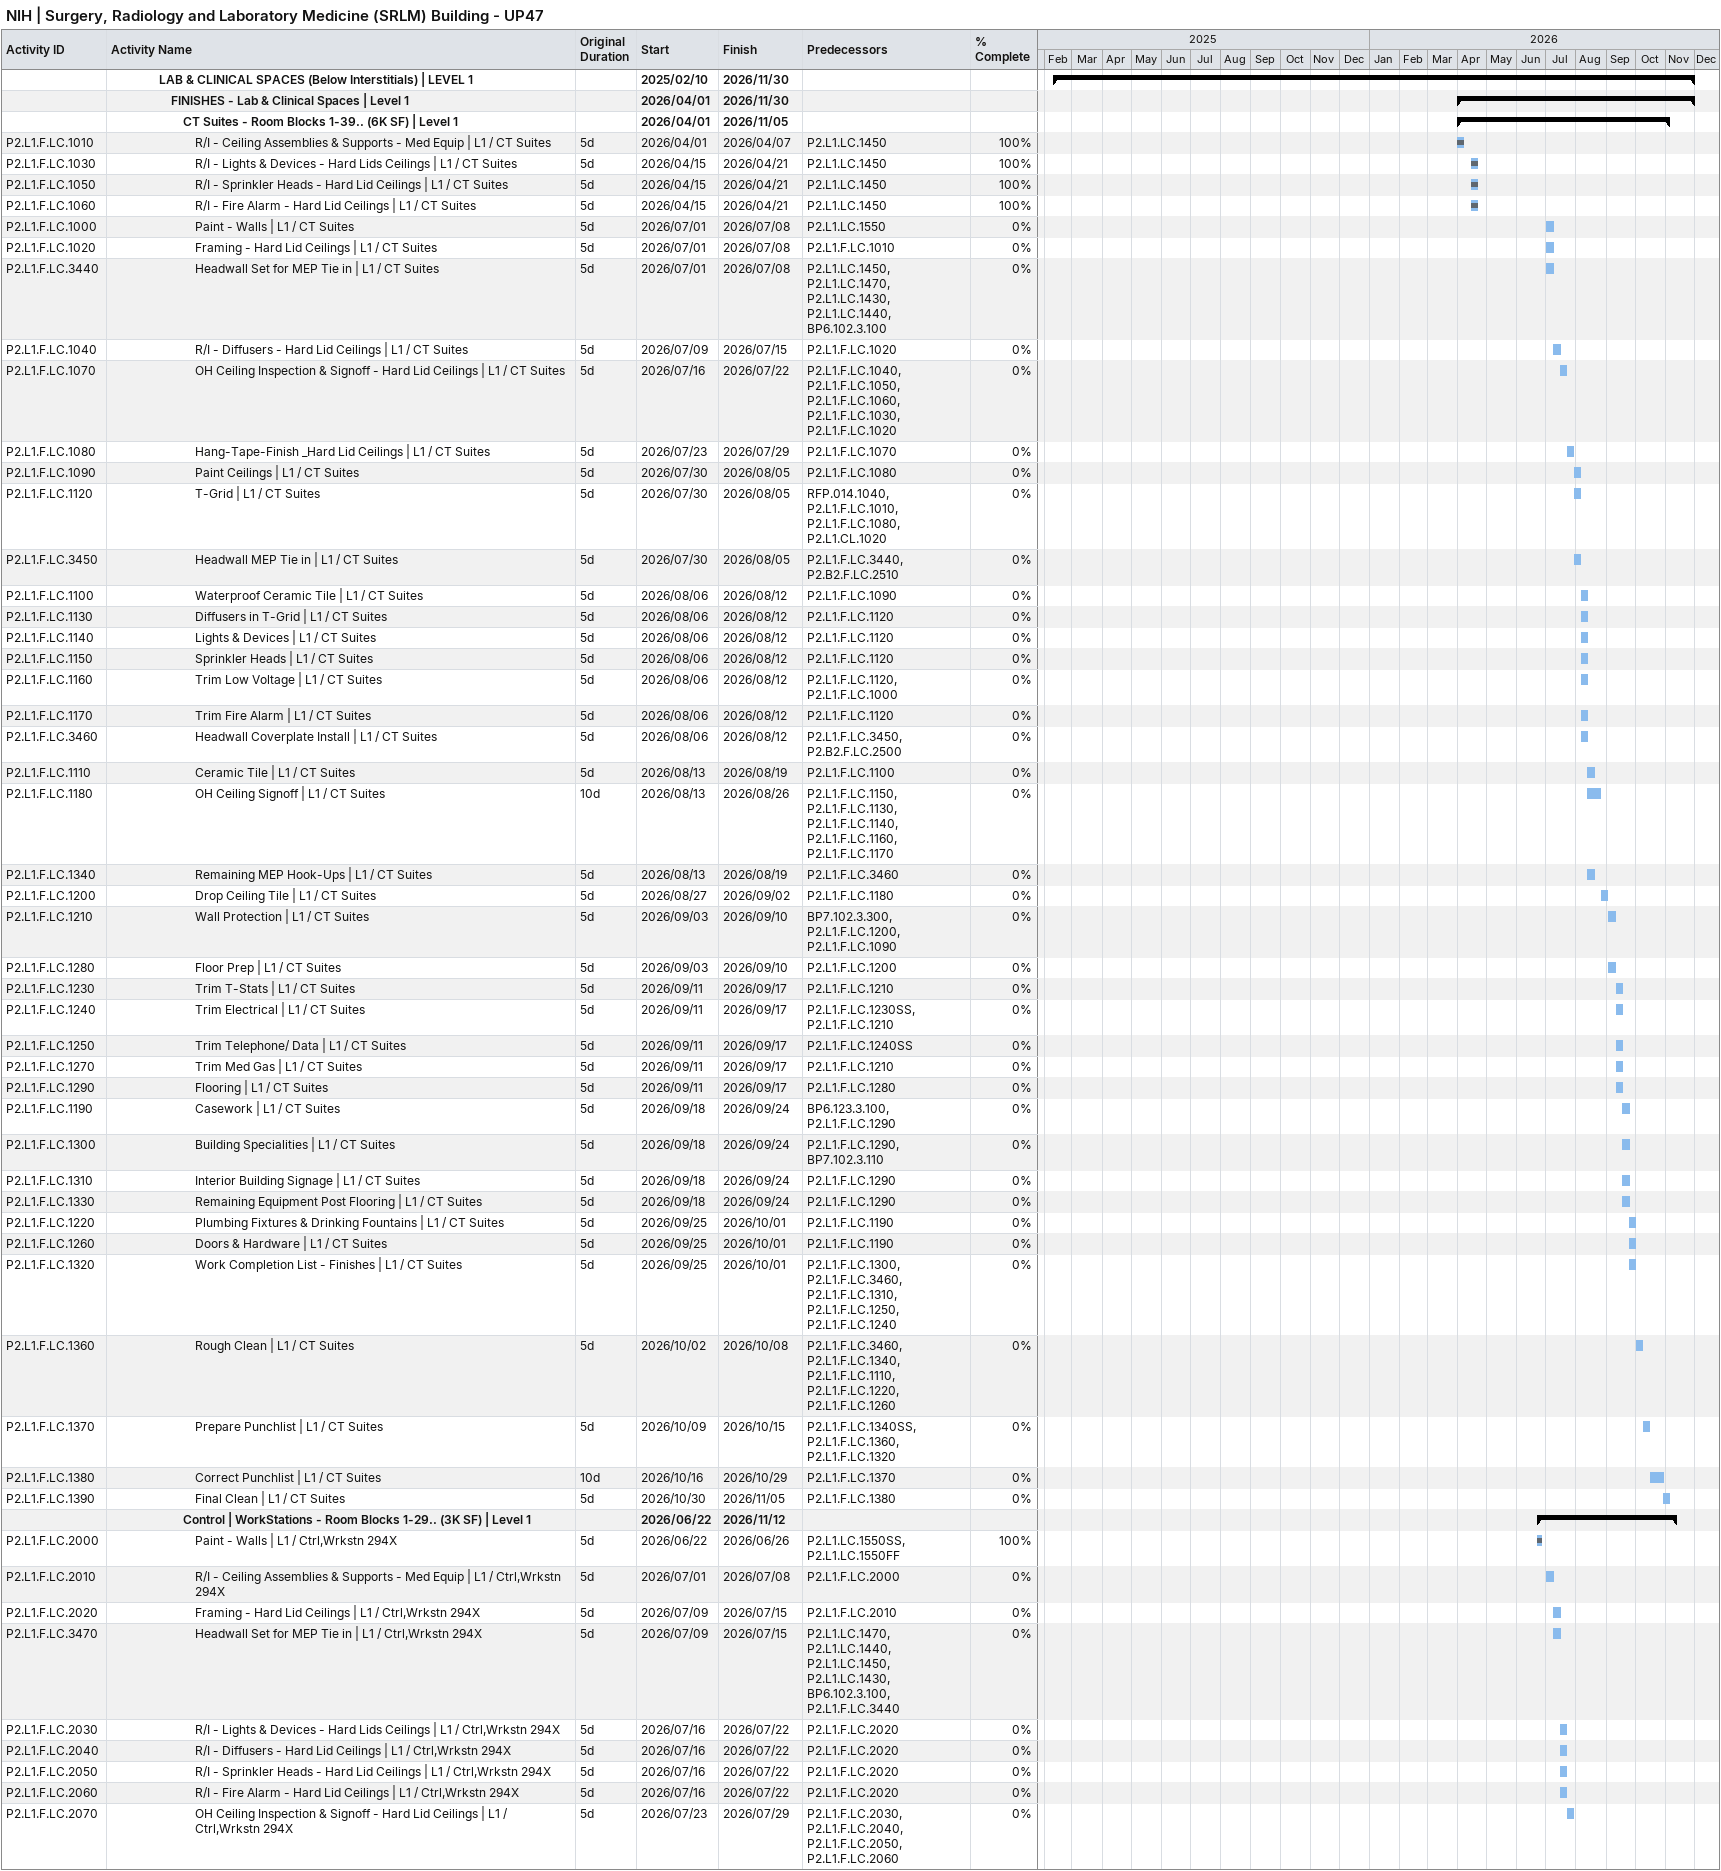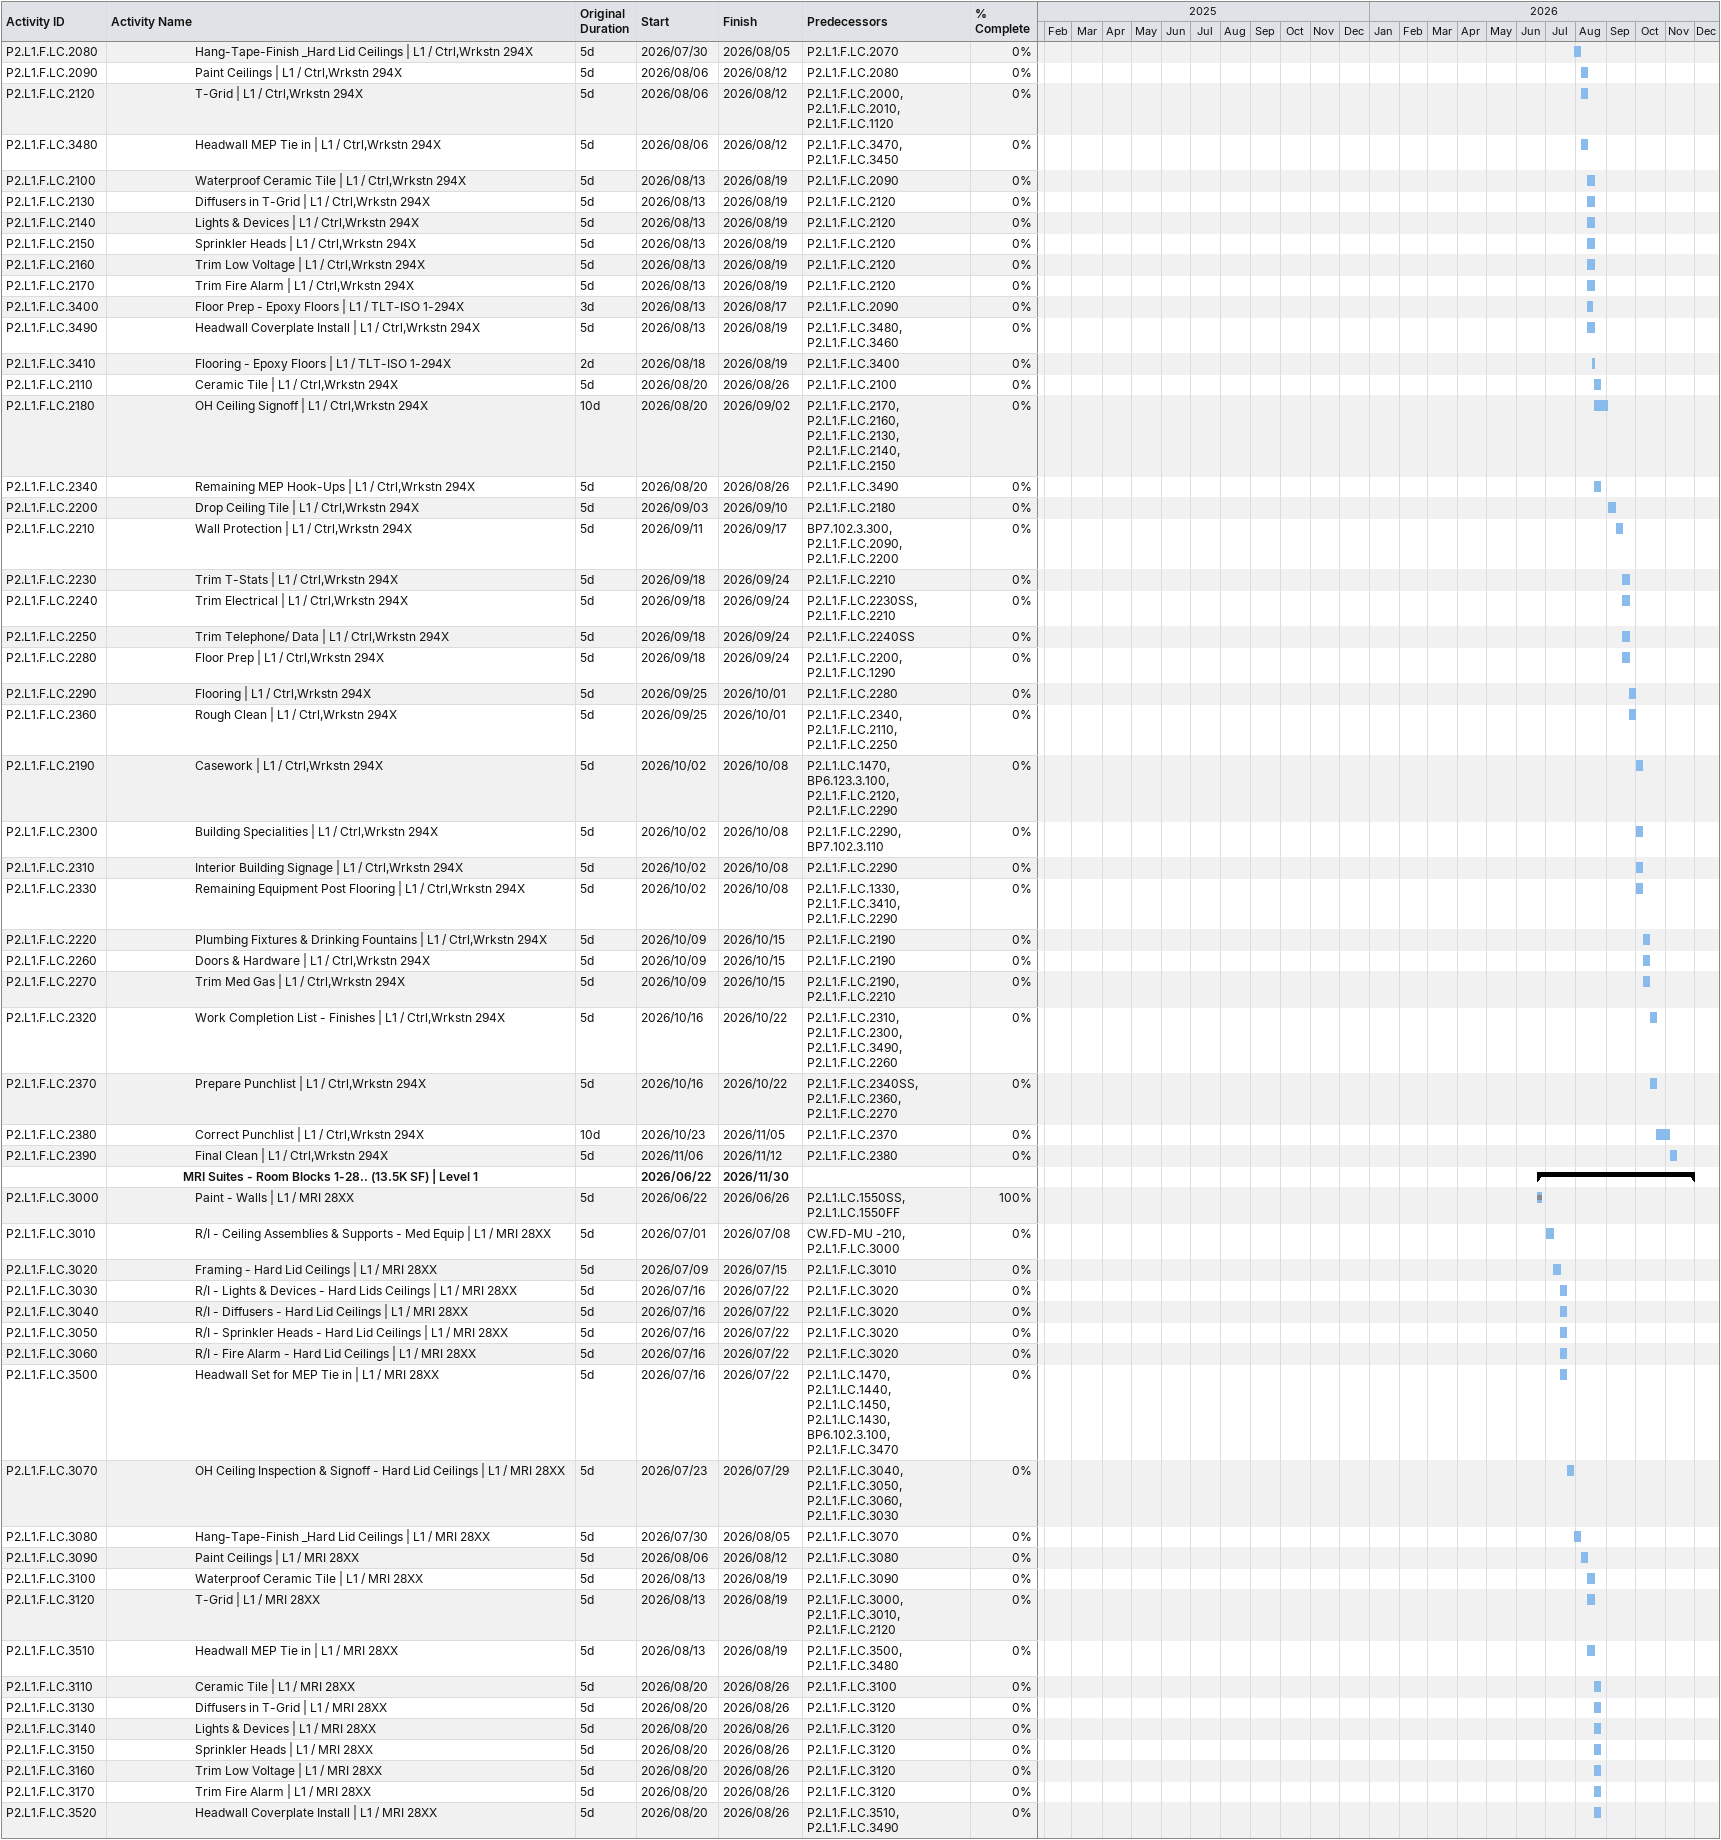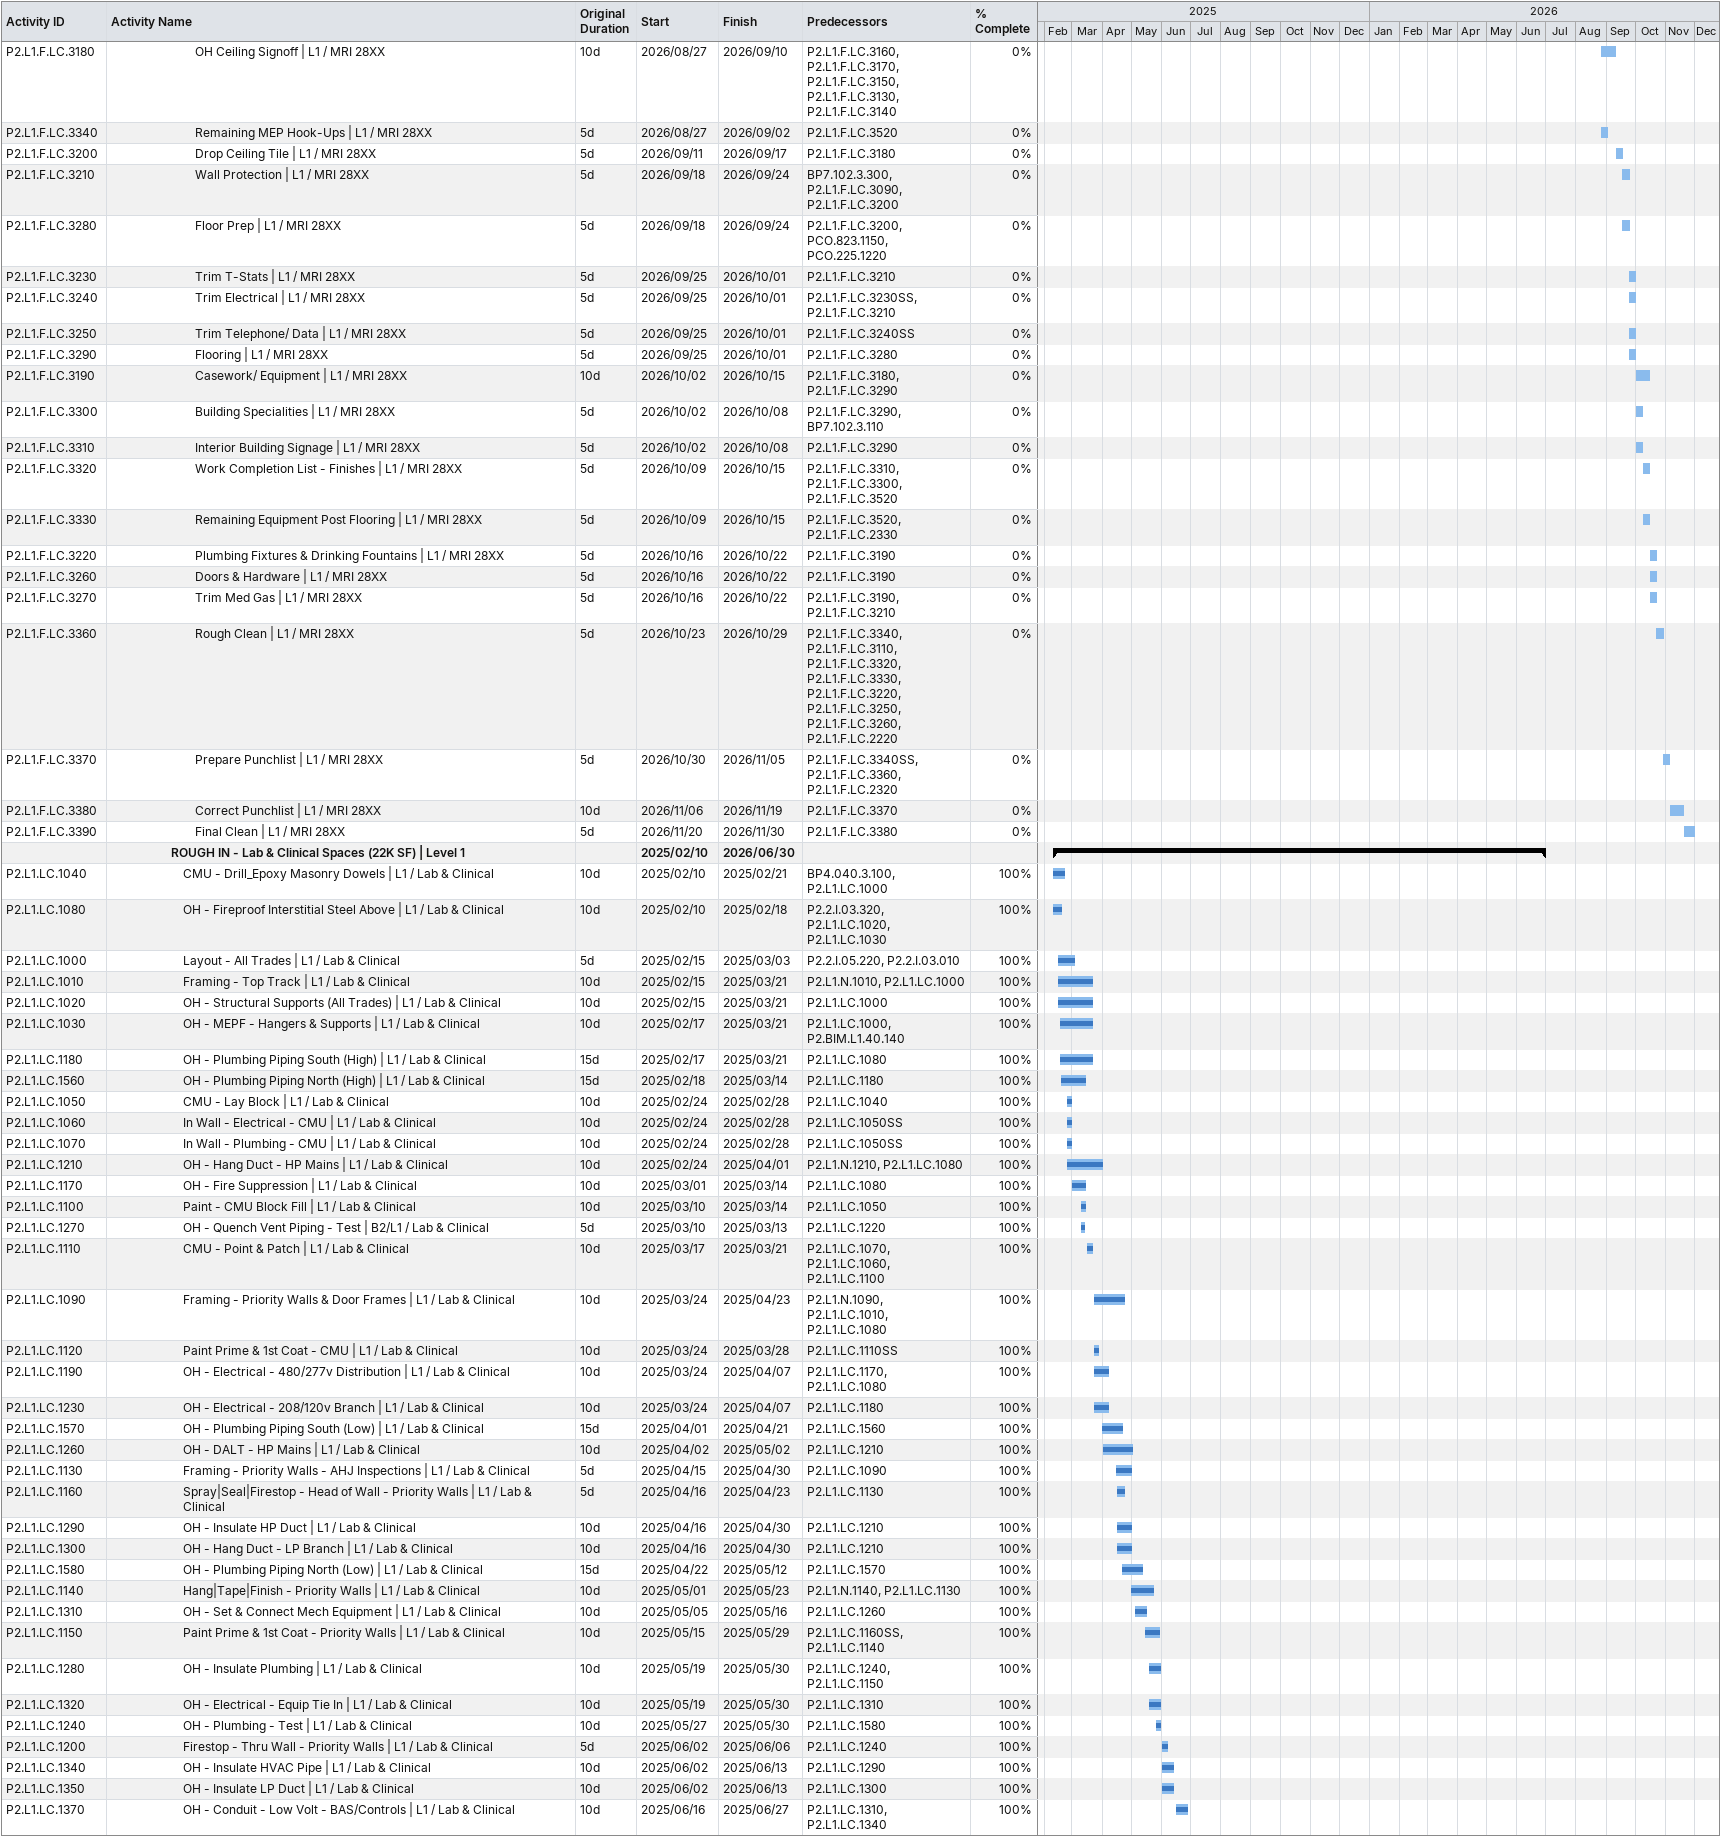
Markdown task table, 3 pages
NIH | Surgery, Radiology and Laboratory Medicine (SRLM) Building - UP47

| ID | Level | Task | Original duration | Start | Finish | Predecessors | % complete |
|---|---|---|---|---|---|---|---|
|  | 5 | **LAB & CLINICAL SPACES (Below Interstitials) \| LEVEL 1** |  | 2025-02-10 | 2026-11-30 |  |  |
|  | 6 | **FINISHES - Lab & Clinical Spaces \| Level 1** |  | 2026-04-01 | 2026-11-30 |  |  |
|  | 7 | **CT Suites - Room Blocks 1-39.. (6K SF) \| Level 1** |  | 2026-04-01 | 2026-11-05 |  |  |
| P2.L1.F.LC.1010 | 8 | R/I - Ceiling Assemblies & Supports - Med Equip \| L1 / CT Suites | 5d | 2026-04-01 | 2026-04-07 | P2.L1.LC.1450 | 100 |
| P2.L1.F.LC.1030 | 8 | R/I - Lights & Devices - Hard Lids Ceilings \| L1 / CT Suites | 5d | 2026-04-15 | 2026-04-21 | P2.L1.LC.1450 | 100 |
| P2.L1.F.LC.1050 | 8 | R/I - Sprinkler Heads - Hard Lid Ceilings \| L1 / CT Suites | 5d | 2026-04-15 | 2026-04-21 | P2.L1.LC.1450 | 100 |
| P2.L1.F.LC.1060 | 8 | R/I - Fire Alarm - Hard Lid Ceilings \| L1 / CT Suites | 5d | 2026-04-15 | 2026-04-21 | P2.L1.LC.1450 | 100 |
| P2.L1.F.LC.1000 | 8 | Paint - Walls \| L1 / CT Suites | 5d | 2026-07-01 | 2026-07-08 | P2.L1.LC.1550 | 0 |
| P2.L1.F.LC.1020 | 8 | Framing - Hard Lid Ceilings \| L1 / CT Suites | 5d | 2026-07-01 | 2026-07-08 | P2.L1.F.LC.1010 | 0 |
| P2.L1.F.LC.3440 | 8 | Headwall Set for MEP Tie in \| L1 / CT Suites | 5d | 2026-07-01 | 2026-07-08 | P2.L1.LC.1450, P2.L1.LC.1470, P2.L1.LC.1430, P2.L1.LC.1440, BP6.102.3.100 | 0 |
| P2.L1.F.LC.1040 | 8 | R/I - Diffusers - Hard Lid Ceilings \| L1 / CT Suites | 5d | 2026-07-09 | 2026-07-15 | P2.L1.F.LC.1020 | 0 |
| P2.L1.F.LC.1070 | 8 | OH Ceiling Inspection & Signoff - Hard Lid Ceilings \| L1 / CT Suites | 5d | 2026-07-16 | 2026-07-22 | P2.L1.F.LC.1040, P2.L1.F.LC.1050, P2.L1.F.LC.1060, P2.L1.F.LC.1030, P2.L1.F.LC.1020 | 0 |
| P2.L1.F.LC.1080 | 8 | Hang-Tape-Finish _Hard Lid Ceilings \| L1 / CT Suites | 5d | 2026-07-23 | 2026-07-29 | P2.L1.F.LC.1070 | 0 |
| P2.L1.F.LC.1090 | 8 | Paint Ceilings \| L1 / CT Suites | 5d | 2026-07-30 | 2026-08-05 | P2.L1.F.LC.1080 | 0 |
| P2.L1.F.LC.1120 | 8 | T-Grid \| L1 / CT Suites | 5d | 2026-07-30 | 2026-08-05 | RFP.014.1040, P2.L1.F.LC.1010, P2.L1.F.LC.1080, P2.L1.CL.1020 | 0 |
| P2.L1.F.LC.3450 | 8 | Headwall MEP Tie in \| L1 / CT Suites | 5d | 2026-07-30 | 2026-08-05 | P2.L1.F.LC.3440, P2.B2.F.LC.2510 | 0 |
| P2.L1.F.LC.1100 | 8 | Waterproof Ceramic Tile \| L1 / CT Suites | 5d | 2026-08-06 | 2026-08-12 | P2.L1.F.LC.1090 | 0 |
| P2.L1.F.LC.1130 | 8 | Diffusers in T-Grid \| L1 / CT Suites | 5d | 2026-08-06 | 2026-08-12 | P2.L1.F.LC.1120 | 0 |
| P2.L1.F.LC.1140 | 8 | Lights & Devices \| L1 / CT Suites | 5d | 2026-08-06 | 2026-08-12 | P2.L1.F.LC.1120 | 0 |
| P2.L1.F.LC.1150 | 8 | Sprinkler Heads \| L1 / CT Suites | 5d | 2026-08-06 | 2026-08-12 | P2.L1.F.LC.1120 | 0 |
| P2.L1.F.LC.1160 | 8 | Trim Low Voltage \| L1 / CT Suites | 5d | 2026-08-06 | 2026-08-12 | P2.L1.F.LC.1120, P2.L1.F.LC.1000 | 0 |
| P2.L1.F.LC.1170 | 8 | Trim Fire Alarm \| L1 / CT Suites | 5d | 2026-08-06 | 2026-08-12 | P2.L1.F.LC.1120 | 0 |
| P2.L1.F.LC.3460 | 8 | Headwall Coverplate Install \| L1 / CT Suites | 5d | 2026-08-06 | 2026-08-12 | P2.L1.F.LC.3450, P2.B2.F.LC.2500 | 0 |
| P2.L1.F.LC.1110 | 8 | Ceramic Tile \| L1 / CT Suites | 5d | 2026-08-13 | 2026-08-19 | P2.L1.F.LC.1100 | 0 |
| P2.L1.F.LC.1180 | 8 | OH Ceiling Signoff \| L1 / CT Suites | 10d | 2026-08-13 | 2026-08-26 | P2.L1.F.LC.1150, P2.L1.F.LC.1130, P2.L1.F.LC.1140, P2.L1.F.LC.1160, P2.L1.F.LC.1170 | 0 |
| P2.L1.F.LC.1340 | 8 | Remaining MEP Hook-Ups \| L1 / CT Suites | 5d | 2026-08-13 | 2026-08-19 | P2.L1.F.LC.3460 | 0 |
| P2.L1.F.LC.1200 | 8 | Drop Ceiling Tile \| L1 / CT Suites | 5d | 2026-08-27 | 2026-09-02 | P2.L1.F.LC.1180 | 0 |
| P2.L1.F.LC.1210 | 8 | Wall Protection \| L1 / CT Suites | 5d | 2026-09-03 | 2026-09-10 | BP7.102.3.300, P2.L1.F.LC.1200, P2.L1.F.LC.1090 | 0 |
| P2.L1.F.LC.1280 | 8 | Floor Prep \| L1 / CT Suites | 5d | 2026-09-03 | 2026-09-10 | P2.L1.F.LC.1200 | 0 |
| P2.L1.F.LC.1230 | 8 | Trim T-Stats \| L1 / CT Suites | 5d | 2026-09-11 | 2026-09-17 | P2.L1.F.LC.1210 | 0 |
| P2.L1.F.LC.1240 | 8 | Trim Electrical \| L1 / CT Suites | 5d | 2026-09-11 | 2026-09-17 | P2.L1.F.LC.1230SS, P2.L1.F.LC.1210 | 0 |
| P2.L1.F.LC.1250 | 8 | Trim Telephone/ Data \| L1 / CT Suites | 5d | 2026-09-11 | 2026-09-17 | P2.L1.F.LC.1240SS | 0 |
| P2.L1.F.LC.1270 | 8 | Trim Med Gas \| L1 / CT Suites | 5d | 2026-09-11 | 2026-09-17 | P2.L1.F.LC.1210 | 0 |
| P2.L1.F.LC.1290 | 8 | Flooring \| L1 / CT Suites | 5d | 2026-09-11 | 2026-09-17 | P2.L1.F.LC.1280 | 0 |
| P2.L1.F.LC.1190 | 8 | Casework \| L1 / CT Suites | 5d | 2026-09-18 | 2026-09-24 | BP6.123.3.100, P2.L1.F.LC.1290 | 0 |
| P2.L1.F.LC.1300 | 8 | Building Specialities \| L1 / CT Suites | 5d | 2026-09-18 | 2026-09-24 | P2.L1.F.LC.1290, BP7.102.3.110 | 0 |
| P2.L1.F.LC.1310 | 8 | Interior Building Signage \| L1 / CT Suites | 5d | 2026-09-18 | 2026-09-24 | P2.L1.F.LC.1290 | 0 |
| P2.L1.F.LC.1330 | 8 | Remaining Equipment Post Flooring \| L1 / CT Suites | 5d | 2026-09-18 | 2026-09-24 | P2.L1.F.LC.1290 | 0 |
| P2.L1.F.LC.1220 | 8 | Plumbing Fixtures & Drinking Fountains \| L1 / CT Suites | 5d | 2026-09-25 | 2026-10-01 | P2.L1.F.LC.1190 | 0 |
| P2.L1.F.LC.1260 | 8 | Doors & Hardware \| L1 / CT Suites | 5d | 2026-09-25 | 2026-10-01 | P2.L1.F.LC.1190 | 0 |
| P2.L1.F.LC.1320 | 8 | Work Completion List - Finishes \| L1 / CT Suites | 5d | 2026-09-25 | 2026-10-01 | P2.L1.F.LC.1300, P2.L1.F.LC.3460, P2.L1.F.LC.1310, P2.L1.F.LC.1250, P2.L1.F.LC.1240 | 0 |
| P2.L1.F.LC.1360 | 8 | Rough Clean \| L1 / CT Suites | 5d | 2026-10-02 | 2026-10-08 | P2.L1.F.LC.3460, P2.L1.F.LC.1340, P2.L1.F.LC.1110, P2.L1.F.LC.1220, P2.L1.F.LC.1260 | 0 |
| P2.L1.F.LC.1370 | 8 | Prepare Punchlist \| L1 / CT Suites | 5d | 2026-10-09 | 2026-10-15 | P2.L1.F.LC.1340SS, P2.L1.F.LC.1360, P2.L1.F.LC.1320 | 0 |
| P2.L1.F.LC.1380 | 8 | Correct Punchlist \| L1 / CT Suites | 10d | 2026-10-16 | 2026-10-29 | P2.L1.F.LC.1370 | 0 |
| P2.L1.F.LC.1390 | 8 | Final Clean \| L1 / CT Suites | 5d | 2026-10-30 | 2026-11-05 | P2.L1.F.LC.1380 | 0 |
|  | 7 | **Control \| WorkStations - Room Blocks 1-29.. (3K SF) \| Level 1** |  | 2026-06-22 | 2026-11-12 |  |  |
| P2.L1.F.LC.2000 | 8 | Paint - Walls \| L1 / Ctrl,Wrkstn 294X | 5d | 2026-06-22 | 2026-06-26 | P2.L1.LC.1550SS, P2.L1.LC.1550FF | 100 |
| P2.L1.F.LC.2010 | 8 | R/I - Ceiling Assemblies & Supports - Med Equip \| L1 / Ctrl,Wrkstn 294X | 5d | 2026-07-01 | 2026-07-08 | P2.L1.F.LC.2000 | 0 |
| P2.L1.F.LC.2020 | 8 | Framing - Hard Lid Ceilings \| L1 / Ctrl,Wrkstn 294X | 5d | 2026-07-09 | 2026-07-15 | P2.L1.F.LC.2010 | 0 |
| P2.L1.F.LC.3470 | 8 | Headwall Set for MEP Tie in \| L1 / Ctrl,Wrkstn 294X | 5d | 2026-07-09 | 2026-07-15 | P2.L1.LC.1470, P2.L1.LC.1440, P2.L1.LC.1450, P2.L1.LC.1430, BP6.102.3.100, P2.L1.F.LC.3440 | 0 |
| P2.L1.F.LC.2030 | 8 | R/I - Lights & Devices - Hard Lids Ceilings \| L1 / Ctrl,Wrkstn 294X | 5d | 2026-07-16 | 2026-07-22 | P2.L1.F.LC.2020 | 0 |
| P2.L1.F.LC.2040 | 8 | R/I - Diffusers - Hard Lid Ceilings \| L1 / Ctrl,Wrkstn 294X | 5d | 2026-07-16 | 2026-07-22 | P2.L1.F.LC.2020 | 0 |
| P2.L1.F.LC.2050 | 8 | R/I - Sprinkler Heads - Hard Lid Ceilings \| L1 / Ctrl,Wrkstn 294X | 5d | 2026-07-16 | 2026-07-22 | P2.L1.F.LC.2020 | 0 |
| P2.L1.F.LC.2060 | 8 | R/I - Fire Alarm - Hard Lid Ceilings \| L1 / Ctrl,Wrkstn 294X | 5d | 2026-07-16 | 2026-07-22 | P2.L1.F.LC.2020 | 0 |
| P2.L1.F.LC.2070 | 8 | OH Ceiling Inspection & Signoff - Hard Lid Ceilings \| L1 / Ctrl,Wrkstn 294X | 5d | 2026-07-23 | 2026-07-29 | P2.L1.F.LC.2030, P2.L1.F.LC.2040, P2.L1.F.LC.2050, P2.L1.F.LC.2060 | 0 |
| P2.L1.F.LC.2080 | 8 | Hang-Tape-Finish _Hard Lid Ceilings \| L1 / Ctrl,Wrkstn 294X | 5d | 2026-07-30 | 2026-08-05 | P2.L1.F.LC.2070 | 0 |
| P2.L1.F.LC.2090 | 8 | Paint Ceilings \| L1 / Ctrl,Wrkstn 294X | 5d | 2026-08-06 | 2026-08-12 | P2.L1.F.LC.2080 | 0 |
| P2.L1.F.LC.2120 | 8 | T-Grid \| L1 / Ctrl,Wrkstn 294X | 5d | 2026-08-06 | 2026-08-12 | P2.L1.F.LC.2000, P2.L1.F.LC.2010, P2.L1.F.LC.1120 | 0 |
| P2.L1.F.LC.3480 | 8 | Headwall MEP Tie in \| L1 / Ctrl,Wrkstn 294X | 5d | 2026-08-06 | 2026-08-12 | P2.L1.F.LC.3470, P2.L1.F.LC.3450 | 0 |
| P2.L1.F.LC.2100 | 8 | Waterproof Ceramic Tile \| L1 / Ctrl,Wrkstn 294X | 5d | 2026-08-13 | 2026-08-19 | P2.L1.F.LC.2090 | 0 |
| P2.L1.F.LC.2130 | 8 | Diffusers in T-Grid \| L1 / Ctrl,Wrkstn 294X | 5d | 2026-08-13 | 2026-08-19 | P2.L1.F.LC.2120 | 0 |
| P2.L1.F.LC.2140 | 8 | Lights & Devices \| L1 / Ctrl,Wrkstn 294X | 5d | 2026-08-13 | 2026-08-19 | P2.L1.F.LC.2120 | 0 |
| P2.L1.F.LC.2150 | 8 | Sprinkler Heads \| L1 / Ctrl,Wrkstn 294X | 5d | 2026-08-13 | 2026-08-19 | P2.L1.F.LC.2120 | 0 |
| P2.L1.F.LC.2160 | 8 | Trim Low Voltage \| L1 / Ctrl,Wrkstn 294X | 5d | 2026-08-13 | 2026-08-19 | P2.L1.F.LC.2120 | 0 |
| P2.L1.F.LC.2170 | 8 | Trim Fire Alarm \| L1 / Ctrl,Wrkstn 294X | 5d | 2026-08-13 | 2026-08-19 | P2.L1.F.LC.2120 | 0 |
| P2.L1.F.LC.3400 | 8 | Floor Prep - Epoxy Floors \| L1 / TLT-ISO 1-294X | 3d | 2026-08-13 | 2026-08-17 | P2.L1.F.LC.2090 | 0 |
| P2.L1.F.LC.3490 | 8 | Headwall Coverplate Install \| L1 / Ctrl,Wrkstn 294X | 5d | 2026-08-13 | 2026-08-19 | P2.L1.F.LC.3480, P2.L1.F.LC.3460 | 0 |
| P2.L1.F.LC.3410 | 8 | Flooring - Epoxy Floors \| L1 / TLT-ISO 1-294X | 2d | 2026-08-18 | 2026-08-19 | P2.L1.F.LC.3400 | 0 |
| P2.L1.F.LC.2110 | 8 | Ceramic Tile \| L1 / Ctrl,Wrkstn 294X | 5d | 2026-08-20 | 2026-08-26 | P2.L1.F.LC.2100 | 0 |
| P2.L1.F.LC.2180 | 8 | OH Ceiling Signoff \| L1 / Ctrl,Wrkstn 294X | 10d | 2026-08-20 | 2026-09-02 | P2.L1.F.LC.2170, P2.L1.F.LC.2160, P2.L1.F.LC.2130, P2.L1.F.LC.2140, P2.L1.F.LC.2150 | 0 |
| P2.L1.F.LC.2340 | 8 | Remaining MEP Hook-Ups \| L1 / Ctrl,Wrkstn 294X | 5d | 2026-08-20 | 2026-08-26 | P2.L1.F.LC.3490 | 0 |
| P2.L1.F.LC.2200 | 8 | Drop Ceiling Tile \| L1 / Ctrl,Wrkstn 294X | 5d | 2026-09-03 | 2026-09-10 | P2.L1.F.LC.2180 | 0 |
| P2.L1.F.LC.2210 | 8 | Wall Protection \| L1 / Ctrl,Wrkstn 294X | 5d | 2026-09-11 | 2026-09-17 | BP7.102.3.300, P2.L1.F.LC.2090, P2.L1.F.LC.2200 | 0 |
| P2.L1.F.LC.2230 | 8 | Trim T-Stats \| L1 / Ctrl,Wrkstn 294X | 5d | 2026-09-18 | 2026-09-24 | P2.L1.F.LC.2210 | 0 |
| P2.L1.F.LC.2240 | 8 | Trim Electrical \| L1 / Ctrl,Wrkstn 294X | 5d | 2026-09-18 | 2026-09-24 | P2.L1.F.LC.2230SS, P2.L1.F.LC.2210 | 0 |
| P2.L1.F.LC.2250 | 8 | Trim Telephone/ Data \| L1 / Ctrl,Wrkstn 294X | 5d | 2026-09-18 | 2026-09-24 | P2.L1.F.LC.2240SS | 0 |
| P2.L1.F.LC.2280 | 8 | Floor Prep \| L1 / Ctrl,Wrkstn 294X | 5d | 2026-09-18 | 2026-09-24 | P2.L1.F.LC.2200, P2.L1.F.LC.1290 | 0 |
| P2.L1.F.LC.2290 | 8 | Flooring \| L1 / Ctrl,Wrkstn 294X | 5d | 2026-09-25 | 2026-10-01 | P2.L1.F.LC.2280 | 0 |
| P2.L1.F.LC.2360 | 8 | Rough Clean \| L1 / Ctrl,Wrkstn 294X | 5d | 2026-09-25 | 2026-10-01 | P2.L1.F.LC.2340, P2.L1.F.LC.2110, P2.L1.F.LC.2250 | 0 |
| P2.L1.F.LC.2190 | 8 | Casework \| L1 / Ctrl,Wrkstn 294X | 5d | 2026-10-02 | 2026-10-08 | P2.L1.LC.1470, BP6.123.3.100, P2.L1.F.LC.2120, P2.L1.F.LC.2290 | 0 |
| P2.L1.F.LC.2300 | 8 | Building Specialities \| L1 / Ctrl,Wrkstn 294X | 5d | 2026-10-02 | 2026-10-08 | P2.L1.F.LC.2290, BP7.102.3.110 | 0 |
| P2.L1.F.LC.2310 | 8 | Interior Building Signage \| L1 / Ctrl,Wrkstn 294X | 5d | 2026-10-02 | 2026-10-08 | P2.L1.F.LC.2290 | 0 |
| P2.L1.F.LC.2330 | 8 | Remaining Equipment Post Flooring \| L1 / Ctrl,Wrkstn 294X | 5d | 2026-10-02 | 2026-10-08 | P2.L1.F.LC.1330, P2.L1.F.LC.3410, P2.L1.F.LC.2290 | 0 |
| P2.L1.F.LC.2220 | 8 | Plumbing Fixtures & Drinking Fountains \| L1 / Ctrl,Wrkstn 294X | 5d | 2026-10-09 | 2026-10-15 | P2.L1.F.LC.2190 | 0 |
| P2.L1.F.LC.2260 | 8 | Doors & Hardware \| L1 / Ctrl,Wrkstn 294X | 5d | 2026-10-09 | 2026-10-15 | P2.L1.F.LC.2190 | 0 |
| P2.L1.F.LC.2270 | 8 | Trim Med Gas \| L1 / Ctrl,Wrkstn 294X | 5d | 2026-10-09 | 2026-10-15 | P2.L1.F.LC.2190, P2.L1.F.LC.2210 | 0 |
| P2.L1.F.LC.2320 | 8 | Work Completion List - Finishes \| L1 / Ctrl,Wrkstn 294X | 5d | 2026-10-16 | 2026-10-22 | P2.L1.F.LC.2310, P2.L1.F.LC.2300, P2.L1.F.LC.3490, P2.L1.F.LC.2260 | 0 |
| P2.L1.F.LC.2370 | 8 | Prepare Punchlist \| L1 / Ctrl,Wrkstn 294X | 5d | 2026-10-16 | 2026-10-22 | P2.L1.F.LC.2340SS, P2.L1.F.LC.2360, P2.L1.F.LC.2270 | 0 |
| P2.L1.F.LC.2380 | 8 | Correct Punchlist \| L1 / Ctrl,Wrkstn 294X | 10d | 2026-10-23 | 2026-11-05 | P2.L1.F.LC.2370 | 0 |
| P2.L1.F.LC.2390 | 8 | Final Clean \| L1 / Ctrl,Wrkstn 294X | 5d | 2026-11-06 | 2026-11-12 | P2.L1.F.LC.2380 | 0 |
|  | 7 | **MRI Suites - Room Blocks 1-28.. (13.5K SF) \| Level 1** |  | 2026-06-22 | 2026-11-30 |  |  |
| P2.L1.F.LC.3000 | 8 | Paint - Walls \| L1 / MRI 28XX | 5d | 2026-06-22 | 2026-06-26 | P2.L1.LC.1550SS, P2.L1.LC.1550FF | 100 |
| P2.L1.F.LC.3010 | 8 | R/I - Ceiling Assemblies & Supports - Med Equip \| L1 / MRI 28XX | 5d | 2026-07-01 | 2026-07-08 | CW.FD-MU -210, P2.L1.F.LC.3000 | 0 |
| P2.L1.F.LC.3020 | 8 | Framing - Hard Lid Ceilings \| L1 / MRI 28XX | 5d | 2026-07-09 | 2026-07-15 | P2.L1.F.LC.3010 | 0 |
| P2.L1.F.LC.3030 | 8 | R/I - Lights & Devices - Hard Lids Ceilings \| L1 / MRI 28XX | 5d | 2026-07-16 | 2026-07-22 | P2.L1.F.LC.3020 | 0 |
| P2.L1.F.LC.3040 | 8 | R/I - Diffusers - Hard Lid Ceilings \| L1 / MRI 28XX | 5d | 2026-07-16 | 2026-07-22 | P2.L1.F.LC.3020 | 0 |
| P2.L1.F.LC.3050 | 8 | R/I - Sprinkler Heads - Hard Lid Ceilings \| L1 / MRI 28XX | 5d | 2026-07-16 | 2026-07-22 | P2.L1.F.LC.3020 | 0 |
| P2.L1.F.LC.3060 | 8 | R/I - Fire Alarm - Hard Lid Ceilings \| L1 / MRI 28XX | 5d | 2026-07-16 | 2026-07-22 | P2.L1.F.LC.3020 | 0 |
| P2.L1.F.LC.3500 | 8 | Headwall Set for MEP Tie in \| L1 / MRI 28XX | 5d | 2026-07-16 | 2026-07-22 | P2.L1.LC.1470, P2.L1.LC.1440, P2.L1.LC.1450, P2.L1.LC.1430, BP6.102.3.100, P2.L1.F.LC.3470 | 0 |
| P2.L1.F.LC.3070 | 8 | OH Ceiling Inspection & Signoff - Hard Lid Ceilings \| L1 / MRI 28XX | 5d | 2026-07-23 | 2026-07-29 | P2.L1.F.LC.3040, P2.L1.F.LC.3050, P2.L1.F.LC.3060, P2.L1.F.LC.3030 | 0 |
| P2.L1.F.LC.3080 | 8 | Hang-Tape-Finish _Hard Lid Ceilings \| L1 / MRI 28XX | 5d | 2026-07-30 | 2026-08-05 | P2.L1.F.LC.3070 | 0 |
| P2.L1.F.LC.3090 | 8 | Paint Ceilings \| L1 / MRI 28XX | 5d | 2026-08-06 | 2026-08-12 | P2.L1.F.LC.3080 | 0 |
| P2.L1.F.LC.3100 | 8 | Waterproof Ceramic Tile \| L1 / MRI 28XX | 5d | 2026-08-13 | 2026-08-19 | P2.L1.F.LC.3090 | 0 |
| P2.L1.F.LC.3120 | 8 | T-Grid \| L1 / MRI 28XX | 5d | 2026-08-13 | 2026-08-19 | P2.L1.F.LC.3000, P2.L1.F.LC.3010, P2.L1.F.LC.2120 | 0 |
| P2.L1.F.LC.3510 | 8 | Headwall MEP Tie in \| L1 / MRI 28XX | 5d | 2026-08-13 | 2026-08-19 | P2.L1.F.LC.3500, P2.L1.F.LC.3480 | 0 |
| P2.L1.F.LC.3110 | 8 | Ceramic Tile \| L1 / MRI 28XX | 5d | 2026-08-20 | 2026-08-26 | P2.L1.F.LC.3100 | 0 |
| P2.L1.F.LC.3130 | 8 | Diffusers in T-Grid \| L1 / MRI 28XX | 5d | 2026-08-20 | 2026-08-26 | P2.L1.F.LC.3120 | 0 |
| P2.L1.F.LC.3140 | 8 | Lights & Devices \| L1 / MRI 28XX | 5d | 2026-08-20 | 2026-08-26 | P2.L1.F.LC.3120 | 0 |
| P2.L1.F.LC.3150 | 8 | Sprinkler Heads \| L1 / MRI 28XX | 5d | 2026-08-20 | 2026-08-26 | P2.L1.F.LC.3120 | 0 |
| P2.L1.F.LC.3160 | 8 | Trim Low Voltage \| L1 / MRI 28XX | 5d | 2026-08-20 | 2026-08-26 | P2.L1.F.LC.3120 | 0 |
| P2.L1.F.LC.3170 | 8 | Trim Fire Alarm \| L1 / MRI 28XX | 5d | 2026-08-20 | 2026-08-26 | P2.L1.F.LC.3120 | 0 |
| P2.L1.F.LC.3520 | 8 | Headwall Coverplate Install \| L1 / MRI 28XX | 5d | 2026-08-20 | 2026-08-26 | P2.L1.F.LC.3510, P2.L1.F.LC.3490 | 0 |
| P2.L1.F.LC.3180 | 8 | OH Ceiling Signoff \| L1 / MRI 28XX | 10d | 2026-08-27 | 2026-09-10 | P2.L1.F.LC.3160, P2.L1.F.LC.3170, P2.L1.F.LC.3150, P2.L1.F.LC.3130, P2.L1.F.LC.3140 | 0 |
| P2.L1.F.LC.3340 | 8 | Remaining MEP Hook-Ups \| L1 / MRI 28XX | 5d | 2026-08-27 | 2026-09-02 | P2.L1.F.LC.3520 | 0 |
| P2.L1.F.LC.3200 | 8 | Drop Ceiling Tile \| L1 / MRI 28XX | 5d | 2026-09-11 | 2026-09-17 | P2.L1.F.LC.3180 | 0 |
| P2.L1.F.LC.3210 | 8 | Wall Protection \| L1 / MRI 28XX | 5d | 2026-09-18 | 2026-09-24 | BP7.102.3.300, P2.L1.F.LC.3090, P2.L1.F.LC.3200 | 0 |
| P2.L1.F.LC.3280 | 8 | Floor Prep \| L1 / MRI 28XX | 5d | 2026-09-18 | 2026-09-24 | P2.L1.F.LC.3200, PCO.823.1150, PCO.225.1220 | 0 |
| P2.L1.F.LC.3230 | 8 | Trim T-Stats \| L1 / MRI 28XX | 5d | 2026-09-25 | 2026-10-01 | P2.L1.F.LC.3210 | 0 |
| P2.L1.F.LC.3240 | 8 | Trim Electrical \| L1 / MRI 28XX | 5d | 2026-09-25 | 2026-10-01 | P2.L1.F.LC.3230SS, P2.L1.F.LC.3210 | 0 |
| P2.L1.F.LC.3250 | 8 | Trim Telephone/ Data \| L1 / MRI 28XX | 5d | 2026-09-25 | 2026-10-01 | P2.L1.F.LC.3240SS | 0 |
| P2.L1.F.LC.3290 | 8 | Flooring \| L1 / MRI 28XX | 5d | 2026-09-25 | 2026-10-01 | P2.L1.F.LC.3280 | 0 |
| P2.L1.F.LC.3190 | 8 | Casework/ Equipment \| L1 / MRI 28XX | 10d | 2026-10-02 | 2026-10-15 | P2.L1.F.LC.3180, P2.L1.F.LC.3290 | 0 |
| P2.L1.F.LC.3300 | 8 | Building Specialities \| L1 / MRI 28XX | 5d | 2026-10-02 | 2026-10-08 | P2.L1.F.LC.3290, BP7.102.3.110 | 0 |
| P2.L1.F.LC.3310 | 8 | Interior Building Signage \| L1 / MRI 28XX | 5d | 2026-10-02 | 2026-10-08 | P2.L1.F.LC.3290 | 0 |
| P2.L1.F.LC.3320 | 8 | Work Completion List - Finishes \| L1 / MRI 28XX | 5d | 2026-10-09 | 2026-10-15 | P2.L1.F.LC.3310, P2.L1.F.LC.3300, P2.L1.F.LC.3520 | 0 |
| P2.L1.F.LC.3330 | 8 | Remaining Equipment Post Flooring \| L1 / MRI 28XX | 5d | 2026-10-09 | 2026-10-15 | P2.L1.F.LC.3520, P2.L1.F.LC.2330 | 0 |
| P2.L1.F.LC.3220 | 8 | Plumbing Fixtures & Drinking Fountains \| L1 / MRI 28XX | 5d | 2026-10-16 | 2026-10-22 | P2.L1.F.LC.3190 | 0 |
| P2.L1.F.LC.3260 | 8 | Doors & Hardware \| L1 / MRI 28XX | 5d | 2026-10-16 | 2026-10-22 | P2.L1.F.LC.3190 | 0 |
| P2.L1.F.LC.3270 | 8 | Trim Med Gas \| L1 / MRI 28XX | 5d | 2026-10-16 | 2026-10-22 | P2.L1.F.LC.3190, P2.L1.F.LC.3210 | 0 |
| P2.L1.F.LC.3360 | 8 | Rough Clean \| L1 / MRI 28XX | 5d | 2026-10-23 | 2026-10-29 | P2.L1.F.LC.3340, P2.L1.F.LC.3110, P2.L1.F.LC.3320, P2.L1.F.LC.3330, P2.L1.F.LC.3220, P2.L1.F.LC.3250, P2.L1.F.LC.3260, P2.L1.F.LC.2220 | 0 |
| P2.L1.F.LC.3370 | 8 | Prepare Punchlist \| L1 / MRI 28XX | 5d | 2026-10-30 | 2026-11-05 | P2.L1.F.LC.3340SS, P2.L1.F.LC.3360, P2.L1.F.LC.2320 | 0 |
| P2.L1.F.LC.3380 | 8 | Correct Punchlist \| L1 / MRI 28XX | 10d | 2026-11-06 | 2026-11-19 | P2.L1.F.LC.3370 | 0 |
| P2.L1.F.LC.3390 | 8 | Final Clean \| L1 / MRI 28XX | 5d | 2026-11-20 | 2026-11-30 | P2.L1.F.LC.3380 | 0 |
|  | 6 | **ROUGH IN - Lab & Clinical Spaces (22K SF) \| Level 1** |  | 2025-02-10 | 2026-06-30 |  |  |
| P2.L1.LC.1040 | 7 | CMU - Drill_Epoxy Masonry Dowels \| L1 / Lab & Clinical | 10d | 2025-02-10 | 2025-02-21 | BP4.040.3.100, P2.L1.LC.1000 | 100 |
| P2.L1.LC.1080 | 7 | OH - Fireproof Interstitial Steel Above \| L1 / Lab & Clinical | 10d | 2025-02-10 | 2025-02-18 | P2.2.I.03.320, P2.L1.LC.1020, P2.L1.LC.1030 | 100 |
| P2.L1.LC.1000 | 7 | Layout - All Trades \| L1 / Lab & Clinical | 5d | 2025-02-15 | 2025-03-03 | P2.2.I.05.220, P2.2.I.03.010 | 100 |
| P2.L1.LC.1010 | 7 | Framing - Top Track \| L1 / Lab & Clinical | 10d | 2025-02-15 | 2025-03-21 | P2.L1.N.1010, P2.L1.LC.1000 | 100 |
| P2.L1.LC.1020 | 7 | OH - Structural Supports (All Trades) \| L1 / Lab & Clinical | 10d | 2025-02-15 | 2025-03-21 | P2.L1.LC.1000 | 100 |
| P2.L1.LC.1030 | 7 | OH - MEPF - Hangers & Supports \| L1 / Lab & Clinical | 10d | 2025-02-17 | 2025-03-21 | P2.L1.LC.1000, P2.BIM.L1.40.140 | 100 |
| P2.L1.LC.1180 | 7 | OH - Plumbing Piping South (High) \| L1 / Lab & Clinical | 15d | 2025-02-17 | 2025-03-21 | P2.L1.LC.1080 | 100 |
| P2.L1.LC.1560 | 7 | OH - Plumbing Piping North (High) \| L1 / Lab & Clinical | 15d | 2025-02-18 | 2025-03-14 | P2.L1.LC.1180 | 100 |
| P2.L1.LC.1050 | 7 | CMU - Lay Block \| L1 / Lab & Clinical | 10d | 2025-02-24 | 2025-02-28 | P2.L1.LC.1040 | 100 |
| P2.L1.LC.1060 | 7 | In Wall - Electrical - CMU \| L1 / Lab & Clinical | 10d | 2025-02-24 | 2025-02-28 | P2.L1.LC.1050SS | 100 |
| P2.L1.LC.1070 | 7 | In Wall - Plumbing - CMU \| L1 / Lab & Clinical | 10d | 2025-02-24 | 2025-02-28 | P2.L1.LC.1050SS | 100 |
| P2.L1.LC.1210 | 7 | OH - Hang Duct - HP Mains \| L1 / Lab & Clinical | 10d | 2025-02-24 | 2025-04-01 | P2.L1.N.1210, P2.L1.LC.1080 | 100 |
| P2.L1.LC.1170 | 7 | OH - Fire Suppression \| L1 / Lab & Clinical | 10d | 2025-03-01 | 2025-03-14 | P2.L1.LC.1080 | 100 |
| P2.L1.LC.1100 | 7 | Paint - CMU Block Fill \| L1 / Lab & Clinical | 10d | 2025-03-10 | 2025-03-14 | P2.L1.LC.1050 | 100 |
| P2.L1.LC.1270 | 7 | OH - Quench Vent Piping - Test \| B2/L1 / Lab & Clinical | 5d | 2025-03-10 | 2025-03-13 | P2.L1.LC.1220 | 100 |
| P2.L1.LC.1110 | 7 | CMU - Point & Patch \| L1 / Lab & Clinical | 10d | 2025-03-17 | 2025-03-21 | P2.L1.LC.1070, P2.L1.LC.1060, P2.L1.LC.1100 | 100 |
| P2.L1.LC.1090 | 7 | Framing - Priority Walls & Door Frames \| L1 / Lab & Clinical | 10d | 2025-03-24 | 2025-04-23 | P2.L1.N.1090, P2.L1.LC.1010, P2.L1.LC.1080 | 100 |
| P2.L1.LC.1120 | 7 | Paint Prime & 1st Coat - CMU \| L1 / Lab & Clinical | 10d | 2025-03-24 | 2025-03-28 | P2.L1.LC.1110SS | 100 |
| P2.L1.LC.1190 | 7 | OH - Electrical - 480/277v Distribution \| L1 / Lab & Clinical | 10d | 2025-03-24 | 2025-04-07 | P2.L1.LC.1170, P2.L1.LC.1080 | 100 |
| P2.L1.LC.1230 | 7 | OH - Electrical - 208/120v Branch \| L1 / Lab & Clinical | 10d | 2025-03-24 | 2025-04-07 | P2.L1.LC.1180 | 100 |
| P2.L1.LC.1570 | 7 | OH - Plumbing Piping South (Low) \| L1 / Lab & Clinical | 15d | 2025-04-01 | 2025-04-21 | P2.L1.LC.1560 | 100 |
| P2.L1.LC.1260 | 7 | OH - DALT - HP Mains \| L1 / Lab & Clinical | 10d | 2025-04-02 | 2025-05-02 | P2.L1.LC.1210 | 100 |
| P2.L1.LC.1130 | 7 | Framing - Priority Walls - AHJ Inspections \| L1 / Lab & Clinical | 5d | 2025-04-15 | 2025-04-30 | P2.L1.LC.1090 | 100 |
| P2.L1.LC.1160 | 7 | Spray\|Seal\|Firestop - Head of Wall - Priority Walls \| L1 / Lab & Clinical | 5d | 2025-04-16 | 2025-04-23 | P2.L1.LC.1130 | 100 |
| P2.L1.LC.1290 | 7 | OH - Insulate HP Duct \| L1 / Lab & Clinical | 10d | 2025-04-16 | 2025-04-30 | P2.L1.LC.1210 | 100 |
| P2.L1.LC.1300 | 7 | OH - Hang Duct - LP Branch \| L1 / Lab & Clinical | 10d | 2025-04-16 | 2025-04-30 | P2.L1.LC.1210 | 100 |
| P2.L1.LC.1580 | 7 | OH - Plumbing Piping North (Low) \| L1 / Lab & Clinical | 15d | 2025-04-22 | 2025-05-12 | P2.L1.LC.1570 | 100 |
| P2.L1.LC.1140 | 7 | Hang\|Tape\|Finish - Priority Walls \| L1 / Lab & Clinical | 10d | 2025-05-01 | 2025-05-23 | P2.L1.N.1140, P2.L1.LC.1130 | 100 |
| P2.L1.LC.1310 | 7 | OH - Set & Connect Mech Equipment \| L1 / Lab & Clinical | 10d | 2025-05-05 | 2025-05-16 | P2.L1.LC.1260 | 100 |
| P2.L1.LC.1150 | 7 | Paint Prime & 1st Coat - Priority Walls \| L1 / Lab & Clinical | 10d | 2025-05-15 | 2025-05-29 | P2.L1.LC.1160SS, P2.L1.LC.1140 | 100 |
| P2.L1.LC.1280 | 7 | OH - Insulate Plumbing \| L1 / Lab & Clinical | 10d | 2025-05-19 | 2025-05-30 | P2.L1.LC.1240, P2.L1.LC.1150 | 100 |
| P2.L1.LC.1320 | 7 | OH - Electrical - Equip Tie In \| L1 / Lab & Clinical | 10d | 2025-05-19 | 2025-05-30 | P2.L1.LC.1310 | 100 |
| P2.L1.LC.1240 | 7 | OH - Plumbing - Test \| L1 / Lab & Clinical | 10d | 2025-05-27 | 2025-05-30 | P2.L1.LC.1580 | 100 |
| P2.L1.LC.1200 | 7 | Firestop - Thru Wall - Priority Walls \| L1 / Lab & Clinical | 5d | 2025-06-02 | 2025-06-06 | P2.L1.LC.1240 | 100 |
| P2.L1.LC.1340 | 7 | OH - Insulate HVAC Pipe \| L1 / Lab & Clinical | 10d | 2025-06-02 | 2025-06-13 | P2.L1.LC.1290 | 100 |
| P2.L1.LC.1350 | 7 | OH - Insulate LP Duct \| L1 / Lab & Clinical | 10d | 2025-06-02 | 2025-06-13 | P2.L1.LC.1300 | 100 |
| P2.L1.LC.1370 | 7 | OH - Conduit - Low Volt - BAS/Controls \| L1 / Lab & Clinical | 10d | 2025-06-16 | 2025-06-27 | P2.L1.LC.1310, P2.L1.LC.1340 | 100 |
